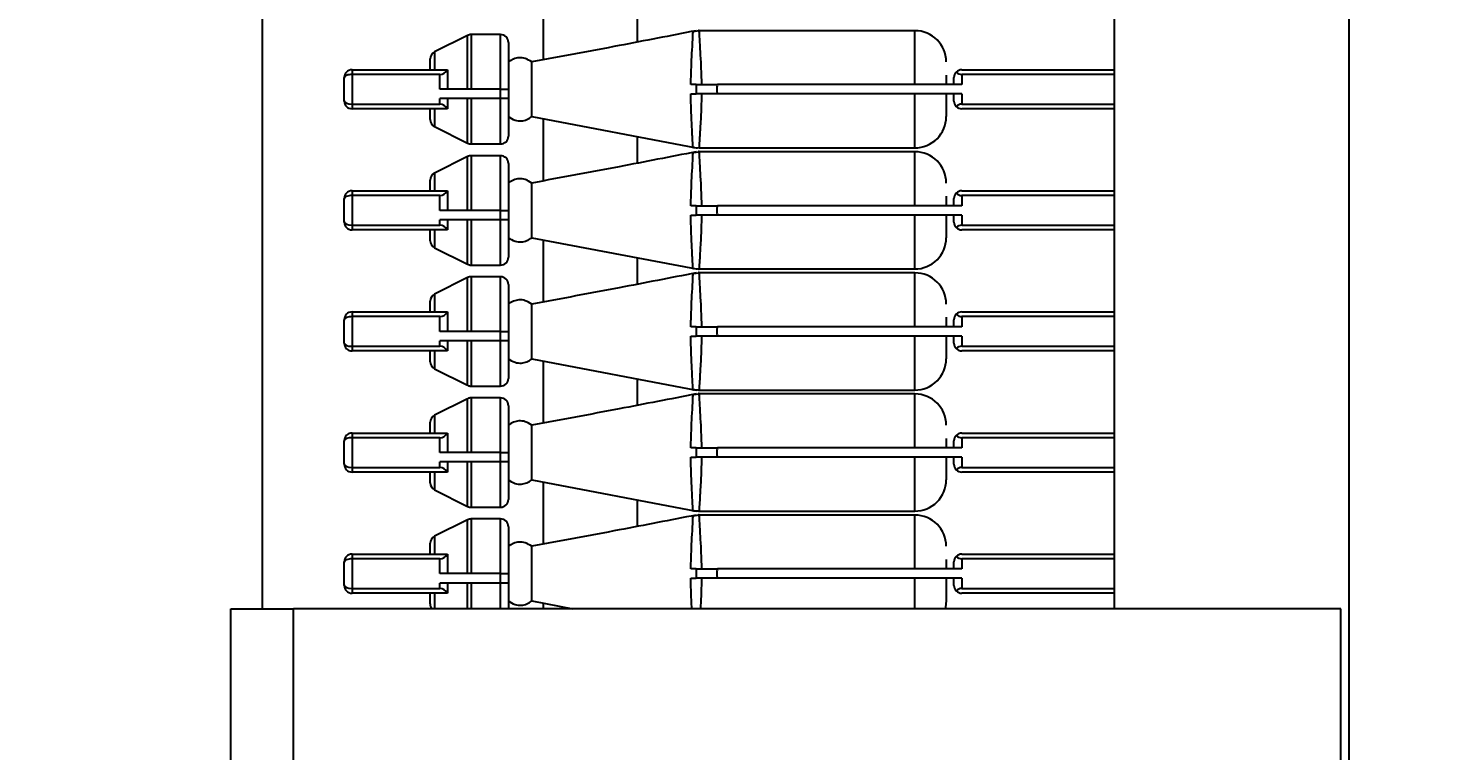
# Model space of a CAD drawing. Header units: millimetres. Extents: x 10 to 584, y 10 to 410.
# Drawn here: x 77.37 to 83.44, y 303.91 to 306.99 of the extents above; entities that cross this region are included whole.
import ezdxf

# ---------------------------------------------------------------- set-up
doc = ezdxf.new("R2010")
doc.units = ezdxf.units.MM
doc.layers.add('2', color=1, linetype='Continuous')
doc.styles.add('SLDTEXTSTYLE0', font='TXT', dxfattribs={"width": 0.7})
doc.dimstyles.new('SLDDIMSTYLE0', dxfattribs={"dimtxt": 3.5, "dimasz": 3.5, "dimexe": 0, "dimexo": 0.0625, "dimgap": 0.875, "dimtad": 1, "dimlfac": 15, "dimrnd": 1e-09, "dimzin": 12, "dimdsep": 46, "dimtxsty": 'SLDTEXTSTYLE0', "dimsah": 1, "dimcen": 0.09, "dimadec": 0, "dimazin": 3, "dimtfac": 1, "dimtofl": 0, "dimtmove": 0, "dimatfit": 3, "dimfxl": 0, "dimfrac": 2, "dimtolj": 1, "dimtzin": 12, "dimarcsym": 0})

# ---------------------------------------------------------------- blocks, each defined once
blk = doc.blocks.new('_D')
at = {"layer": '2', "color": 1}
for p, q in [((167.5018, 346.7783), (43.5018, 346.7783)), ((44.5018, 346.7783), (44.5018, 225.845)), ((181.5762, 225.845), (43.5018, 225.845))]:
    blk.add_line(p, q, dxfattribs=at)
for points in [[(44.5018, 346.7783), (43.9634, 343.2783), (45.0403, 343.2783)], [(44.5018, 225.845), (45.0403, 229.345), (43.9634, 229.345)]]:
    blk.add_solid(points, dxfattribs=at)
at = {"layer": '2', "color": 1, "insert": (39.9901, 278.6627), "char_height": 3.5, "attachment_point": 1, "rotation": 90, "style": 'SLDTEXTSTYLE0'}
blk.add_mtext('1814', dxfattribs=at)

msp = doc.modelspace()

# ---------------------------------------------------------------- linework, layer by layer
at = {"color": 7, "linetype": 'Continuous', "lineweight": 25}
for p, q in [((83.00183, 335.17831), (83.00183, 298.67831)), ((78.36849, 314.51165), (78.36849, 304.51165)), ((82.00183, 314.51165), (82.00183, 304.51165)), ((79.56849, 306.85435), (79.56849, 307.1188)), ((79.96849, 306.92977), (79.96849, 307.0427)), ((79.24479, 306.95813), (79.10359, 306.88753)), ((79.38516, 306.96165), (79.25969, 306.96165)), ((80.20585, 306.9738), (80.20594, 306.9758)), ((80.23141, 306.97733), (80.20619, 306.97392)), ((81.15183, 306.97831), (80.23128, 306.97831)), ((79.41849, 306.92831), (79.41849, 306.72831)), ((79.08516, 306.81165), (79.08516, 306.85771)), ((78.71849, 306.77784), (78.71849, 306.77831)), ((78.71849, 306.67879), (78.71849, 306.77784)), ((78.75183, 306.81165), (78.75183, 306.79165)), ((78.75183, 306.81165), (79.1568, 306.81165)), ((78.75183, 306.79165), (78.75183, 306.66498)), ((79.12625, 306.79165), (78.75183, 306.79165)), ((79.12625, 306.72831), (79.12625, 306.79165)), ((79.1568, 306.81165), (79.15934, 306.81165)), ((79.15934, 306.81165), (79.15958, 306.81145)), ((79.15958, 306.81145), (79.15958, 306.72831)), ((81.31849, 306.74831), (81.31849, 306.77831)), ((81.35183, 306.81165), (82.00183, 306.81165)), ((81.35183, 306.79165), (81.35183, 306.74831)), ((82.00183, 306.79165), (81.35183, 306.79165)), ((79.38516, 306.72831), (79.12625, 306.72831)), ((79.38516, 306.68831), (79.38516, 306.72831)), ((79.38516, 306.72831), (79.41849, 306.72831)), ((79.41849, 306.72831), (79.41849, 306.68831)), ((80.19662, 306.70831), (80.21849, 306.70831)), ((80.21849, 306.74831), (80.19671, 306.74831)), ((80.21849, 306.74831), (80.21849, 306.70831)), ((81.35183, 306.74831), (80.30968, 306.74831)), ((81.35183, 306.70831), (80.30968, 306.70831)), ((81.31849, 306.67831), (81.31849, 306.70831)), ((81.35183, 306.70831), (81.35183, 306.66498)), ((78.71849, 306.67831), (78.71849, 306.67879)), ((78.75183, 306.66498), (79.12625, 306.66498)), ((78.75183, 306.66498), (78.75183, 306.64498)), ((79.1568, 306.64498), (78.75183, 306.64498)), ((79.08516, 306.59892), (79.08516, 306.64498)), ((79.12625, 306.66498), (79.12625, 306.68831)), ((79.38516, 306.68831), (79.12625, 306.68831)), ((79.15934, 306.64498), (79.1568, 306.64498)), ((79.15958, 306.64518), (79.15934, 306.64498)), ((79.15958, 306.68831), (79.15958, 306.64518)), ((79.41849, 306.68831), (79.38516, 306.68831)), ((79.41849, 306.68831), (79.41849, 306.52831)), ((81.35183, 306.66498), (82.00183, 306.66498)), ((82.00183, 306.64498), (81.35183, 306.64498)), ((79.51849, 306.61165), (80.21849, 306.47847)), ((79.56849, 306.33768), (79.56849, 306.60214)), ((79.10359, 306.5691), (79.24479, 306.4985)), ((79.96849, 306.4131), (79.96849, 306.52604)), ((79.25969, 306.49498), (79.38516, 306.49498)), ((80.20585, 306.48275), (80.20594, 306.48082)), ((80.20585, 306.45713), (80.20594, 306.45913)), ((80.23141, 306.46067), (80.20619, 306.45726)), ((80.23128, 306.47831), (81.15183, 306.47831)), ((81.15183, 306.46165), (80.23128, 306.46165)), ((79.24479, 306.44146), (79.10359, 306.37086)), ((79.38516, 306.44498), (79.25969, 306.44498)), ((79.41849, 306.41165), (79.41849, 306.21165)), ((79.08516, 306.29498), (79.08516, 306.34105)), ((78.75183, 306.29498), (78.75183, 306.27498)), ((78.75183, 306.29498), (79.1568, 306.29498)), ((78.75183, 306.27498), (78.75183, 306.14831)), ((79.12625, 306.27498), (78.75183, 306.27498)), ((79.12625, 306.21165), (79.12625, 306.27498)), ((79.1568, 306.29498), (79.15934, 306.29498)), ((79.15934, 306.29498), (79.15958, 306.29478)), ((79.15958, 306.29478), (79.15958, 306.21165)), ((81.35183, 306.29498), (82.00183, 306.29498)), ((81.35183, 306.27498), (81.35183, 306.23165)), ((82.00183, 306.27498), (81.35183, 306.27498)), ((78.71849, 306.26117), (78.71849, 306.26165)), ((78.71849, 306.16212), (78.71849, 306.26117)), ((79.38516, 306.21165), (79.12625, 306.21165)), ((79.38516, 306.17165), (79.38516, 306.21165)), ((79.38516, 306.21165), (79.41849, 306.21165)), ((79.41849, 306.21165), (79.41849, 306.17165)), ((80.21849, 306.23165), (80.19671, 306.23165)), ((80.21849, 306.23165), (80.21849, 306.19165)), ((81.35183, 306.23165), (80.30968, 306.23165)), ((81.31849, 306.23165), (81.31849, 306.26165)), ((78.71849, 306.16165), (78.71849, 306.16212)), ((79.38516, 306.17165), (79.12625, 306.17165)), ((79.12625, 306.14831), (79.12625, 306.17165)), ((79.15958, 306.17165), (79.15958, 306.12852)), ((79.41849, 306.17165), (79.38516, 306.17165)), ((79.41849, 306.17165), (79.41849, 306.01165)), ((80.19662, 306.19165), (80.21849, 306.19165)), ((81.35183, 306.19165), (80.30968, 306.19165)), ((81.31849, 306.16165), (81.31849, 306.19165)), ((81.35183, 306.19165), (81.35183, 306.14831)), ((78.75183, 306.14831), (79.12625, 306.14831)), ((78.75183, 306.14831), (78.75183, 306.12831)), ((79.1568, 306.12831), (78.75183, 306.12831)), ((79.08516, 306.08225), (79.08516, 306.12831)), ((79.15934, 306.12831), (79.1568, 306.12831)), ((79.15958, 306.12852), (79.15934, 306.12831)), ((79.51849, 306.09498), (80.21849, 305.96181)), ((81.35183, 306.14831), (82.00183, 306.14831)), ((82.00183, 306.12831), (81.35183, 306.12831)), ((79.10359, 306.05243), (79.24479, 305.98183)), ((79.56849, 305.82101), (79.56849, 306.08547)), ((79.25969, 305.97831), (79.38516, 305.97831)), ((79.96849, 305.89643), (79.96849, 306.00937)), ((79.24479, 305.92479), (79.10359, 305.85419)), ((79.38516, 305.92831), (79.25969, 305.92831)), ((80.20585, 305.96608), (80.20594, 305.96415)), ((80.20585, 305.94047), (80.20594, 305.94247)), ((80.23141, 305.944), (80.20619, 305.94059)), ((80.23128, 305.96165), (81.15183, 305.96165)), ((81.15183, 305.94498), (80.23128, 305.94498)), ((79.41849, 305.89498), (79.41849, 305.69498)), ((79.08516, 305.77831), (79.08516, 305.82438)), ((78.71849, 305.74451), (78.71849, 305.74498)), ((78.71849, 305.64545), (78.71849, 305.74451)), ((78.75183, 305.77831), (78.75183, 305.75831)), ((78.75183, 305.77831), (79.1568, 305.77831)), ((79.12625, 305.75831), (78.75183, 305.75831)), ((78.75183, 305.75831), (78.75183, 305.63165)), ((79.12625, 305.69498), (79.12625, 305.75831)), ((79.1568, 305.77831), (79.15934, 305.77831)), ((79.15934, 305.77831), (79.15958, 305.77811)), ((79.15958, 305.77811), (79.15958, 305.69498)), ((81.31849, 305.71498), (81.31849, 305.74498)), ((81.35183, 305.77831), (82.00183, 305.77831)), ((82.00183, 305.75831), (81.35183, 305.75831)), ((81.35183, 305.75831), (81.35183, 305.71498)), ((79.38516, 305.69498), (79.12625, 305.69498)), ((79.38516, 305.65498), (79.38516, 305.69498)), ((79.38516, 305.69498), (79.41849, 305.69498)), ((79.41849, 305.69498), (79.41849, 305.65498)), ((80.19662, 305.67498), (80.21849, 305.67498)), ((80.21849, 305.71498), (80.19671, 305.71498)), ((80.21849, 305.71498), (80.21849, 305.67498)), ((81.35183, 305.71498), (80.30968, 305.71498)), ((81.35183, 305.67498), (80.30968, 305.67498)), ((81.31849, 305.64498), (81.31849, 305.67498)), ((81.35183, 305.67498), (81.35183, 305.63165)), ((78.71849, 305.64498), (78.71849, 305.64545)), ((78.75183, 305.63165), (78.75183, 305.61165)), ((78.75183, 305.63165), (79.12625, 305.63165)), ((79.1568, 305.61165), (78.75183, 305.61165)), ((79.08516, 305.56558), (79.08516, 305.61165)), ((79.12625, 305.63165), (79.12625, 305.65498)), ((79.38516, 305.65498), (79.12625, 305.65498)), ((79.15934, 305.61165), (79.1568, 305.61165)), ((79.15958, 305.61185), (79.15934, 305.61165)), ((79.15958, 305.65498), (79.15958, 305.61185)), ((79.41849, 305.65498), (79.38516, 305.65498)), ((79.41849, 305.65498), (79.41849, 305.49498)), ((81.35183, 305.63165), (82.00183, 305.63165)), ((82.00183, 305.61165), (81.35183, 305.61165)), ((79.51849, 305.57832), (80.21849, 305.44514)), ((79.56849, 305.30435), (79.56849, 305.5688)), ((79.10359, 305.53577), (79.24479, 305.46517)), ((79.96849, 305.37977), (79.96849, 305.4927)), ((79.25969, 305.46165), (79.38516, 305.46165)), ((80.20585, 305.44941), (80.20594, 305.44749)), ((80.20585, 305.4238), (80.20594, 305.4258)), ((80.23141, 305.42733), (80.20619, 305.42392)), ((80.23128, 305.44498), (81.15183, 305.44498)), ((81.15183, 305.42831), (80.23128, 305.42831)), ((79.24479, 305.40813), (79.10359, 305.33753)), ((79.38516, 305.41165), (79.25969, 305.41165)), ((79.41849, 305.37831), (79.41849, 305.17831)), ((79.08516, 305.26165), (79.08516, 305.30771)), ((78.75183, 305.26165), (78.75183, 305.24165)), ((78.75183, 305.26165), (79.1568, 305.26165)), ((78.75183, 305.24165), (78.75183, 305.11498)), ((79.12625, 305.24165), (78.75183, 305.24165)), ((79.12625, 305.17831), (79.12625, 305.24165)), ((79.1568, 305.26165), (79.15934, 305.26165)), ((79.15934, 305.26165), (79.15958, 305.26145)), ((79.15958, 305.26145), (79.15958, 305.17831)), ((81.35183, 305.26165), (82.00183, 305.26165)), ((81.35183, 305.24165), (81.35183, 305.19831)), ((82.00183, 305.24165), (81.35183, 305.24165)), ((78.71849, 305.22784), (78.71849, 305.22831)), ((78.71849, 305.12879), (78.71849, 305.22784)), ((79.38516, 305.17831), (79.12625, 305.17831)), ((79.38516, 305.13831), (79.38516, 305.17831)), ((79.38516, 305.17831), (79.41849, 305.17831)), ((79.41849, 305.17831), (79.41849, 305.13831)), ((80.21849, 305.19831), (80.19671, 305.19831)), ((80.21849, 305.19831), (80.21849, 305.15831)), ((81.35183, 305.19831), (80.30968, 305.19831)), ((81.31849, 305.19831), (81.31849, 305.22831)), ((78.71849, 305.12831), (78.71849, 305.12879)), ((79.12625, 305.11498), (79.12625, 305.13831)), ((79.38516, 305.13831), (79.12625, 305.13831)), ((79.15958, 305.13831), (79.15958, 305.09518)), ((79.41849, 305.13831), (79.38516, 305.13831)), ((79.41849, 305.13831), (79.41849, 304.97831)), ((80.19662, 305.15831), (80.21849, 305.15831)), ((81.35183, 305.15831), (80.30968, 305.15831)), ((81.31849, 305.12831), (81.31849, 305.15831)), ((81.35183, 305.15831), (81.35183, 305.11498)), ((78.75183, 305.11498), (78.75183, 305.09498)), ((78.75183, 305.11498), (79.12625, 305.11498)), ((79.1568, 305.09498), (78.75183, 305.09498)), ((79.08516, 305.04892), (79.08516, 305.09498)), ((79.15934, 305.09498), (79.1568, 305.09498)), ((79.15958, 305.09518), (79.15934, 305.09498)), ((79.51849, 305.06165), (80.21849, 304.92847)), ((81.35183, 305.11498), (82.00183, 305.11498)), ((82.00183, 305.09498), (81.35183, 305.09498)), ((79.10359, 305.0191), (79.24479, 304.9485)), ((79.56849, 304.78768), (79.56849, 305.05214)), ((79.25969, 304.94498), (79.38516, 304.94498)), ((79.96849, 304.8631), (79.96849, 304.97604)), ((79.24479, 304.89146), (79.10359, 304.82086)), ((79.38516, 304.89498), (79.25969, 304.89498)), ((80.20585, 304.93275), (80.20594, 304.93082)), ((80.20585, 304.90713), (80.20594, 304.90913)), ((80.23141, 304.91067), (80.20619, 304.90726)), ((80.23128, 304.92831), (81.15183, 304.92831)), ((81.15183, 304.91165), (80.23128, 304.91165)), ((79.41849, 304.86165), (79.41849, 304.66165)), ((79.08516, 304.74498), (79.08516, 304.79105)), ((78.71849, 304.71117), (78.71849, 304.71165)), ((78.71849, 304.61212), (78.71849, 304.71117)), ((78.75183, 304.74498), (78.75183, 304.72498)), ((78.75183, 304.74498), (79.1568, 304.74498)), ((79.12625, 304.72498), (78.75183, 304.72498)), ((78.75183, 304.72498), (78.75183, 304.59831)), ((79.12625, 304.66165), (79.12625, 304.72498)), ((79.1568, 304.74498), (79.15934, 304.74498)), ((79.15934, 304.74498), (79.15958, 304.74478)), ((79.15958, 304.74478), (79.15958, 304.66165)), ((81.31849, 304.68165), (81.31849, 304.71165)), ((81.35183, 304.74498), (82.00183, 304.74498)), ((81.35183, 304.72498), (81.35183, 304.68165)), ((82.00183, 304.72498), (81.35183, 304.72498)), ((79.38516, 304.66165), (79.12625, 304.66165)), ((79.38516, 304.62165), (79.38516, 304.66165)), ((79.38516, 304.66165), (79.41849, 304.66165)), ((79.41849, 304.66165), (79.41849, 304.62165)), ((80.19662, 304.64165), (80.21849, 304.64165)), ((80.21849, 304.68165), (80.19671, 304.68165)), ((80.21849, 304.68165), (80.21849, 304.64165)), ((81.35183, 304.68165), (80.30968, 304.68165)), ((81.35183, 304.64165), (80.30968, 304.64165)), ((81.31849, 304.61165), (81.31849, 304.64165)), ((81.35183, 304.64165), (81.35183, 304.59831)), ((78.71849, 304.61165), (78.71849, 304.61212)), ((78.75183, 304.59831), (78.75183, 304.57831)), ((78.75183, 304.59831), (79.12625, 304.59831)), ((79.1568, 304.57831), (78.75183, 304.57831)), ((79.08516, 304.53225), (79.08516, 304.57831)), ((79.12625, 304.59831), (79.12625, 304.62165)), ((79.38516, 304.62165), (79.12625, 304.62165)), ((79.15934, 304.57831), (79.1568, 304.57831)), ((79.15958, 304.57852), (79.15934, 304.57831)), ((79.15958, 304.62165), (79.15958, 304.57852)), ((79.41849, 304.62165), (79.38516, 304.62165)), ((79.41849, 304.62165), (79.41849, 304.51165)), ((81.35183, 304.59831), (82.00183, 304.59831)), ((82.00183, 304.57831), (81.35183, 304.57831)), ((78.23516, 304.51165), (78.50183, 304.51165)), ((78.23516, 303.17831), (78.23516, 304.51165)), ((82.96849, 304.51165), (78.50183, 304.51165)), ((78.50183, 303.17831), (78.50183, 304.51165)), ((79.51849, 304.54498), (79.69371, 304.51165)), ((79.56849, 304.51165), (79.56849, 304.53547)), ((82.96849, 303.17831), (82.96849, 304.51165))]:
    msp.add_line(p, q, dxfattribs=at)
at = {"color": 59, "linetype": 'Continuous', "lineweight": 25}
for p, q in [((79.24479, 306.72831), (79.24479, 306.95813)), ((79.25969, 306.96165), (79.25969, 306.72831)), ((79.38516, 306.72831), (79.38516, 306.96165)), ((79.10359, 306.88753), (79.10359, 306.81165)), ((79.10359, 306.64498), (79.10359, 306.5691)), ((79.24479, 306.4985), (79.24479, 306.68831)), ((79.25969, 306.68831), (79.25969, 306.49498)), ((79.38516, 306.49498), (79.38516, 306.68831)), ((79.24479, 306.21165), (79.24479, 306.44146)), ((79.25969, 306.44498), (79.25969, 306.21165)), ((79.38516, 306.21165), (79.38516, 306.44498)), ((79.10359, 306.37086), (79.10359, 306.29498)), ((79.24479, 305.98183), (79.24479, 306.17165)), ((79.25969, 306.17165), (79.25969, 305.97831)), ((79.38516, 305.97831), (79.38516, 306.17165)), ((79.10359, 306.12831), (79.10359, 306.05243)), ((79.24479, 305.69498), (79.24479, 305.92479)), ((79.25969, 305.92831), (79.25969, 305.69498)), ((79.38516, 305.69498), (79.38516, 305.92831)), ((79.10359, 305.85419), (79.10359, 305.77831)), ((79.10359, 305.61165), (79.10359, 305.53577)), ((79.24479, 305.46517), (79.24479, 305.65498)), ((79.25969, 305.65498), (79.25969, 305.46165)), ((79.38516, 305.46165), (79.38516, 305.65498)), ((79.24479, 305.17831), (79.24479, 305.40813)), ((79.25969, 305.41165), (79.25969, 305.17831)), ((79.38516, 305.17831), (79.38516, 305.41165)), ((79.10359, 305.33753), (79.10359, 305.26165)), ((79.24479, 304.9485), (79.24479, 305.13831)), ((79.25969, 305.13831), (79.25969, 304.94498)), ((79.38516, 304.94498), (79.38516, 305.13831)), ((79.10359, 305.09498), (79.10359, 305.0191)), ((79.24479, 304.66165), (79.24479, 304.89146)), ((79.25969, 304.89498), (79.25969, 304.66165)), ((79.38516, 304.66165), (79.38516, 304.89498)), ((79.10359, 304.82086), (79.10359, 304.74498)), ((79.10359, 304.57831), (79.10359, 304.51165)), ((79.24479, 304.51165), (79.24479, 304.62165)), ((79.25969, 304.62165), (79.25969, 304.51165)), ((79.38516, 304.51165), (79.38516, 304.62165))]:
    msp.add_line(p, q, dxfattribs=at)
at = {"color": 7, "linetype": 'Continuous', "lineweight": 25, "flags": 128}
msp.add_lwpolyline([(81.28516, 304.54498), (81.2826, 304.51896), (81.28092, 304.51165)], dxfattribs=at)
at = {"color": 7, "linetype": 'Continuous', "lineweight": 25}
for centre, radius, start, end in [((79.25969, 306.92831), 0.03333, 90, 116.565051), ((79.38516, 306.92831), 0.03333, 0, 90), ((81.15183, 306.84498), 0.13333, 0, 89.982121), ((79.11849, 306.85771), 0.03333, 116.565051, 180), ((78.75183, 306.77831), 0.03333, 90, 180), ((79.12625, 306.82498), 0.03333, 270, 336.421822), ((81.35183, 306.77831), 0.03333, 135.572996, 180), ((81.35183, 306.77831), 0.03333, 90, 135.572996), ((81.35183, 306.82498), 0.03333, 224.427004, 270), ((78.75183, 306.67831), 0.03333, 180, 270), ((79.12625, 306.63165), 0.03333, 23.578178, 90), ((81.35183, 306.67831), 0.03333, 180, 224.427004), ((81.35183, 306.63165), 0.03333, 90, 135.572996), ((81.35183, 306.67831), 0.03333, 224.427004, 270), ((79.11849, 306.59892), 0.03333, 180, 243.434949), ((81.15183, 306.61165), 0.13333, 269.982121, 0), ((79.38516, 306.52831), 0.03333, 270, 0), ((79.25969, 306.52831), 0.03333, 243.434949, 270), ((81.15183, 306.32831), 0.13333, 0, 89.982121), ((79.25969, 306.41165), 0.03333, 90, 116.565051), ((79.38516, 306.41165), 0.03333, 0, 90), ((79.11849, 306.34105), 0.03333, 116.565051, 180), ((78.75183, 306.26165), 0.03333, 90, 180), ((79.12625, 306.30831), 0.03333, 270, 336.421822), ((81.35183, 306.26165), 0.03333, 135.572996, 180), ((81.35183, 306.26165), 0.03333, 90, 135.572996), ((81.35183, 306.30831), 0.03333, 224.427004, 270), ((78.75183, 306.16165), 0.03333, 180, 270), ((81.35183, 306.16165), 0.03333, 180, 224.427004), ((79.12625, 306.11498), 0.03333, 23.578178, 90), ((81.15183, 306.09498), 0.13333, 269.982121, 0), ((81.35183, 306.11498), 0.03333, 90, 135.572996), ((81.35183, 306.16165), 0.03333, 224.427004, 270), ((79.11849, 306.08225), 0.03333, 180, 243.434949), ((79.25969, 306.01165), 0.03333, 243.434949, 270), ((79.38516, 306.01165), 0.03333, 270, 0), ((79.25969, 305.89498), 0.03333, 90, 116.565051), ((79.38516, 305.89498), 0.03333, 0, 90), ((81.15183, 305.81165), 0.13333, 0, 89.982121), ((79.11849, 305.82438), 0.03333, 116.565051, 180), ((78.75183, 305.74498), 0.03333, 90, 180), ((79.12625, 305.79165), 0.03333, 270, 336.421822), ((81.35183, 305.74498), 0.03333, 135.572996, 180), ((81.35183, 305.74498), 0.03333, 90, 135.572996), ((81.35183, 305.79165), 0.03333, 224.427004, 270), ((78.75183, 305.64498), 0.03333, 180, 270), ((79.12625, 305.59831), 0.03333, 23.578178, 90), ((81.35183, 305.64498), 0.03333, 180, 224.427004), ((81.35183, 305.59831), 0.03333, 90, 135.572996), ((81.35183, 305.64498), 0.03333, 224.427004, 270), ((79.11849, 305.56558), 0.03333, 180, 243.434949), ((81.15183, 305.57831), 0.13333, 269.982121, 0), ((79.38516, 305.49498), 0.03333, 270, 0), ((79.25969, 305.49498), 0.03333, 243.434949, 270), ((81.15183, 305.29498), 0.13333, 0, 89.982121), ((79.25969, 305.37831), 0.03333, 90, 116.565051), ((79.38516, 305.37831), 0.03333, 0, 90), ((79.11849, 305.30771), 0.03333, 116.565051, 180), ((78.75183, 305.22831), 0.03333, 90, 180), ((79.12625, 305.27498), 0.03333, 270, 336.421822), ((81.35183, 305.22831), 0.03333, 135.572996, 180), ((81.35183, 305.22831), 0.03333, 90, 135.572996), ((81.35183, 305.27498), 0.03333, 224.427004, 270), ((78.75183, 305.12831), 0.03333, 180, 270), ((81.35183, 305.12831), 0.03333, 180, 224.427004), ((79.12625, 305.08165), 0.03333, 23.578178, 90), ((81.15183, 305.06165), 0.13333, 269.982121, 0), ((81.35183, 305.08165), 0.03333, 90, 135.572996), ((81.35183, 305.12831), 0.03333, 224.427004, 270), ((79.11849, 305.04892), 0.03333, 180, 243.434949), ((79.25969, 304.97831), 0.03333, 243.434949, 270), ((79.38516, 304.97831), 0.03333, 270, 0), ((79.25969, 304.86165), 0.03333, 90, 116.565051), ((79.38516, 304.86165), 0.03333, 0, 90), ((81.15183, 304.77831), 0.13333, 0, 89.982121), ((79.11849, 304.79105), 0.03333, 116.565051, 180), ((78.75183, 304.71165), 0.03333, 90, 180), ((79.12625, 304.75831), 0.03333, 270, 336.421822), ((81.35183, 304.71165), 0.03333, 135.572996, 180), ((81.35183, 304.71165), 0.03333, 90, 135.572996), ((81.35183, 304.75831), 0.03333, 224.427004, 270), ((78.75183, 304.61165), 0.03333, 180, 270), ((79.12625, 304.56498), 0.03333, 23.578178, 90), ((81.35183, 304.61165), 0.03333, 180, 224.427004), ((81.35183, 304.56498), 0.03333, 90, 135.572996), ((81.35183, 304.61165), 0.03333, 224.427004, 270), ((79.11849, 304.53225), 0.03333, 180, 218.172708)]:
    msp.add_arc(centre, radius, start, end, dxfattribs=at)
for centre, start_param, end_param in [((78.75183, 306.77784), 1.5707963, 3.1415927), ((78.75183, 306.67879), 3.1415927, 4.712389), ((78.75183, 306.26117), 1.5707963, 3.1415927), ((78.75183, 306.16212), 3.1415927, 4.712389), ((78.75183, 305.74451), 1.5707963, 3.1415927), ((78.75183, 305.64545), 3.1415927, 4.712389), ((78.75183, 305.22784), 1.5707963, 3.1415927), ((78.75183, 305.12879), 3.1415927, 4.712389), ((78.75183, 304.71117), 1.5707963, 3.1415927), ((78.75183, 304.61212), 3.1415927, 4.712389)]:
    msp.add_ellipse(centre, major_axis=(0.03333, 0), ratio=0.4142136, start_param=start_param, end_param=end_param, dxfattribs=at)
for points, knots in [([(80.21849, 306.97816), (80.10924, 306.95685), (79.87591, 306.91135), (79.64257, 306.86802), (79.51849, 306.84498)], [0, 0, 0, 0, 0.4682335, 1, 1, 1, 1]), ([(79.51849, 306.84498), (79.50955, 306.85067), (79.49261, 306.86145), (79.46439, 306.86462), (79.43928, 306.85833), (79.42568, 306.84959), (79.41849, 306.84498)], [0, 0, 0, 0, 0.2916196, 0.55270692, 0.76371042, 1, 1, 1, 1]), ([(79.51849, 306.72831), (79.51849, 306.7436), (79.51849, 306.77418), (79.51849, 306.81273), (79.51849, 306.83964), (79.51849, 306.84314), (79.51849, 306.84488)], [0, 0, 0, 0, 0.2506994, 0.5013989, 0.7520983, 1, 1, 1, 1]), ([(81.28516, 306.7889), (81.28516, 306.78154), (81.28516, 306.77021), (81.28516, 306.754), (81.28516, 306.74831)], [0, 0, 0, 0, 0.6488276, 1, 1, 1, 1]), ([(79.51849, 306.61173), (79.51849, 306.6117), (79.51849, 306.60869), (79.51849, 306.61907), (79.51849, 306.64331), (79.51849, 306.6826), (79.51849, 306.71307), (79.51849, 306.72831)], [0, 0, 0, 0, 0.002411, 0.2518083, 0.5012055, 0.7506028, 1, 1, 1, 1]), ([(80.21849, 306.74831), (80.23075, 306.74831), (80.25527, 306.74831), (80.28872, 306.74831), (80.30673, 306.74831), (80.30968, 306.74831)], [0, 0, 0, 0, 0.4554846, 0.9107025, 1, 1, 1, 1]), ([(80.30968, 306.70831), (80.29424, 306.70831), (80.26333, 306.70831), (80.2336, 306.70831), (80.22024, 306.70831), (80.21849, 306.70831)], [0, 0, 0, 0, 0.46482772, 0.93020447, 1, 1, 1, 1]), ([(81.28516, 306.70831), (81.28516, 306.70341), (81.28516, 306.68241), (81.28516, 306.65563), (81.28516, 306.62048), (81.28516, 306.61529), (81.28516, 306.61165)], [0, 0, 0, 0, 0.0657911, 0.2821103, 0.4967919, 1, 1, 1, 1]), ([(79.41849, 306.61165), (79.42758, 306.60596), (79.44473, 306.59524), (79.47303, 306.59199), (79.49804, 306.59827), (79.51143, 306.60703), (79.51849, 306.61165)], [0, 0, 0, 0, 0.2951594, 0.5571246, 0.7666802, 1, 1, 1, 1]), ([(80.21849, 306.46149), (80.10924, 306.44018), (79.87591, 306.39468), (79.64257, 306.35135), (79.51849, 306.32831)], [0, 0, 0, 0, 0.4682335, 1, 1, 1, 1]), ([(80.20637, 306.48237), (80.2104, 306.48084), (80.21843, 306.47776), (80.22689, 306.47934), (80.23111, 306.48013)], [0, 0, 0, 0, 0.5005037, 1, 1, 1, 1]), ([(79.51849, 306.32831), (79.50955, 306.334), (79.49261, 306.34478), (79.46439, 306.34796), (79.43928, 306.34166), (79.42568, 306.33293), (79.41849, 306.32831)], [0, 0, 0, 0, 0.2916196, 0.55270692, 0.76371042, 1, 1, 1, 1]), ([(79.51849, 306.21165), (79.51849, 306.22694), (79.51849, 306.25751), (79.51849, 306.29607), (79.51849, 306.32297), (79.51849, 306.32647), (79.51849, 306.32821)], [0, 0, 0, 0, 0.2506994, 0.5013989, 0.7520983, 1, 1, 1, 1]), ([(81.28516, 306.27223), (81.28516, 306.26488), (81.28516, 306.25354), (81.28516, 306.23734), (81.28516, 306.23165)], [0, 0, 0, 0, 0.6488276, 1, 1, 1, 1]), ([(79.51849, 306.09507), (79.51849, 306.09504), (79.51849, 306.09202), (79.51849, 306.1024), (79.51849, 306.12664), (79.51849, 306.16593), (79.51849, 306.19641), (79.51849, 306.21165)], [0, 0, 0, 0, 0.002411, 0.2518083, 0.5012055, 0.7506028, 1, 1, 1, 1]), ([(80.21849, 306.23165), (80.23075, 306.23165), (80.25527, 306.23165), (80.28872, 306.23165), (80.30673, 306.23165), (80.30968, 306.23165)], [0, 0, 0, 0, 0.4554846, 0.9107025, 1, 1, 1, 1]), ([(80.30968, 306.19165), (80.29424, 306.19165), (80.26333, 306.19165), (80.2336, 306.19165), (80.22024, 306.19165), (80.21849, 306.19165)], [0, 0, 0, 0, 0.46482772, 0.93020447, 1, 1, 1, 1]), ([(81.28516, 306.19165), (81.28516, 306.18675), (81.28516, 306.16574), (81.28516, 306.13896), (81.28516, 306.10382), (81.28516, 306.09862), (81.28516, 306.09498)], [0, 0, 0, 0, 0.0657911, 0.2821103, 0.4967919, 1, 1, 1, 1]), ([(79.41849, 306.09498), (79.42758, 306.0893), (79.44473, 306.07857), (79.47303, 306.07532), (79.49804, 306.0816), (79.51143, 306.09036), (79.51849, 306.09498)], [0, 0, 0, 0, 0.2951594, 0.5571246, 0.7666802, 1, 1, 1, 1]), ([(80.21849, 305.94482), (80.10924, 305.92352), (79.87591, 305.87802), (79.64257, 305.83469), (79.51849, 305.81165)], [0, 0, 0, 0, 0.4682335, 1, 1, 1, 1]), ([(80.20637, 305.96571), (80.2104, 305.96417), (80.21843, 305.9611), (80.22689, 305.96267), (80.23111, 305.96346)], [0, 0, 0, 0, 0.5005037, 1, 1, 1, 1]), ([(79.51849, 305.81165), (79.50955, 305.81733), (79.49261, 305.82811), (79.46439, 305.83129), (79.43928, 305.82499), (79.42568, 305.81626), (79.41849, 305.81165)], [0, 0, 0, 0, 0.2916196, 0.5527069, 0.7637104, 1, 1, 1, 1]), ([(79.51849, 305.69498), (79.51849, 305.71027), (79.51849, 305.74084), (79.51849, 305.7794), (79.51849, 305.80631), (79.51849, 305.80981), (79.51849, 305.81155)], [0, 0, 0, 0, 0.2506994, 0.5013989, 0.7520983, 1, 1, 1, 1]), ([(81.28516, 305.75557), (81.28516, 305.74821), (81.28516, 305.73687), (81.28516, 305.72067), (81.28516, 305.71498)], [0, 0, 0, 0, 0.6488276, 1, 1, 1, 1]), ([(79.51849, 305.5784), (79.51849, 305.57837), (79.51849, 305.57536), (79.51849, 305.58574), (79.51849, 305.60998), (79.51849, 305.64926), (79.51849, 305.67974), (79.51849, 305.69498)], [0, 0, 0, 0, 0.002411, 0.2518083, 0.5012055, 0.7506028, 1, 1, 1, 1]), ([(80.21849, 305.71498), (80.23075, 305.71498), (80.25527, 305.71498), (80.28872, 305.71498), (80.30673, 305.71498), (80.30968, 305.71498)], [0, 0, 0, 0, 0.4554846, 0.9107025, 1, 1, 1, 1]), ([(80.30968, 305.67498), (80.29424, 305.67498), (80.26333, 305.67498), (80.2336, 305.67498), (80.22024, 305.67498), (80.21849, 305.67498)], [0, 0, 0, 0, 0.46482772, 0.93020447, 1, 1, 1, 1]), ([(81.28516, 305.67498), (81.28516, 305.67008), (81.28516, 305.64907), (81.28516, 305.62229), (81.28516, 305.58715), (81.28516, 305.58196), (81.28516, 305.57831)], [0, 0, 0, 0, 0.06579112, 0.28211026, 0.49679186, 1, 1, 1, 1]), ([(79.41849, 305.57831), (79.42758, 305.57263), (79.44473, 305.5619), (79.47303, 305.55866), (79.49804, 305.56493), (79.51143, 305.5737), (79.51849, 305.57831)], [0, 0, 0, 0, 0.2951594, 0.5571246, 0.7666802, 1, 1, 1, 1]), ([(80.21849, 305.42816), (80.10924, 305.40685), (79.87591, 305.36135), (79.64257, 305.31802), (79.51849, 305.29498)], [0, 0, 0, 0, 0.4682335, 1, 1, 1, 1]), ([(80.20637, 305.44904), (80.2104, 305.4475), (80.21843, 305.44443), (80.22689, 305.446), (80.23111, 305.44679)], [0, 0, 0, 0, 0.5005037, 1, 1, 1, 1]), ([(79.51849, 305.29498), (79.50955, 305.30067), (79.49261, 305.31145), (79.46439, 305.31462), (79.43928, 305.30833), (79.42568, 305.29959), (79.41849, 305.29498)], [0, 0, 0, 0, 0.2916196, 0.5527069, 0.7637104, 1, 1, 1, 1]), ([(79.51849, 305.17831), (79.51849, 305.1936), (79.51849, 305.22418), (79.51849, 305.26273), (79.51849, 305.28964), (79.51849, 305.29314), (79.51849, 305.29488)], [0, 0, 0, 0, 0.2506994, 0.5013989, 0.7520983, 1, 1, 1, 1]), ([(81.28516, 305.2389), (81.28516, 305.23154), (81.28516, 305.22021), (81.28516, 305.204), (81.28516, 305.19831)], [0, 0, 0, 0, 0.6488276, 1, 1, 1, 1]), ([(79.51849, 305.06173), (79.51849, 305.0617), (79.51849, 305.05869), (79.51849, 305.06907), (79.51849, 305.09331), (79.51849, 305.1326), (79.51849, 305.16307), (79.51849, 305.17831)], [0, 0, 0, 0, 0.002411, 0.2518083, 0.5012055, 0.7506028, 1, 1, 1, 1]), ([(80.21849, 305.19831), (80.23075, 305.19831), (80.25527, 305.19831), (80.28872, 305.19831), (80.30673, 305.19831), (80.30968, 305.19831)], [0, 0, 0, 0, 0.4554846, 0.9107025, 1, 1, 1, 1]), ([(80.30968, 305.15831), (80.29424, 305.15831), (80.26333, 305.15831), (80.2336, 305.15831), (80.22024, 305.15831), (80.21849, 305.15831)], [0, 0, 0, 0, 0.4648277, 0.9302045, 1, 1, 1, 1]), ([(81.28516, 305.15831), (81.28516, 305.15341), (81.28516, 305.13241), (81.28516, 305.10563), (81.28516, 305.07048), (81.28516, 305.06529), (81.28516, 305.06165)], [0, 0, 0, 0, 0.06579112, 0.28211026, 0.49679186, 1, 1, 1, 1]), ([(79.41849, 305.06165), (79.42758, 305.05596), (79.44473, 305.04524), (79.47303, 305.04199), (79.49804, 305.04827), (79.51143, 305.05703), (79.51849, 305.06165)], [0, 0, 0, 0, 0.2951594, 0.5571246, 0.7666802, 1, 1, 1, 1]), ([(80.21849, 304.91149), (80.10924, 304.89018), (79.87591, 304.84468), (79.64257, 304.80135), (79.51849, 304.77831)], [0, 0, 0, 0, 0.4682335, 1, 1, 1, 1]), ([(80.20637, 304.93237), (80.2104, 304.93084), (80.21843, 304.92776), (80.22689, 304.92934), (80.23111, 304.93013)], [0, 0, 0, 0, 0.5005037, 1, 1, 1, 1]), ([(79.51849, 304.77831), (79.50955, 304.784), (79.49261, 304.79478), (79.46439, 304.79796), (79.43928, 304.79166), (79.42568, 304.78293), (79.41849, 304.77831)], [0, 0, 0, 0, 0.2916196, 0.5527069, 0.7637104, 1, 1, 1, 1]), ([(79.51849, 304.66165), (79.51849, 304.67694), (79.51849, 304.70751), (79.51849, 304.74607), (79.51849, 304.77297), (79.51849, 304.77647), (79.51849, 304.77821)], [0, 0, 0, 0, 0.2506994, 0.5013989, 0.7520983, 1, 1, 1, 1]), ([(81.28516, 304.72223), (81.28516, 304.71488), (81.28516, 304.70354), (81.28516, 304.68734), (81.28516, 304.68165)], [0, 0, 0, 0, 0.6488276, 1, 1, 1, 1]), ([(79.51849, 304.54507), (79.51849, 304.54504), (79.51849, 304.54202), (79.51849, 304.5524), (79.51849, 304.57664), (79.51849, 304.61593), (79.51849, 304.64641), (79.51849, 304.66165)], [0, 0, 0, 0, 0.002411, 0.2518083, 0.5012055, 0.7506028, 1, 1, 1, 1]), ([(80.21849, 304.68165), (80.23075, 304.68165), (80.25527, 304.68165), (80.28872, 304.68165), (80.30673, 304.68165), (80.30968, 304.68165)], [0, 0, 0, 0, 0.4554846, 0.9107025, 1, 1, 1, 1]), ([(80.30968, 304.64165), (80.29424, 304.64165), (80.26333, 304.64165), (80.2336, 304.64165), (80.22024, 304.64165), (80.21849, 304.64165)], [0, 0, 0, 0, 0.4648277, 0.9302045, 1, 1, 1, 1]), ([(81.28516, 304.64165), (81.28516, 304.63675), (81.28516, 304.61574), (81.28516, 304.58896), (81.28516, 304.55382), (81.28516, 304.54862), (81.28516, 304.54498)], [0, 0, 0, 0, 0.06579112, 0.28211026, 0.49679186, 1, 1, 1, 1]), ([(79.41849, 304.54498), (79.42758, 304.5393), (79.44473, 304.52857), (79.47303, 304.52532), (79.49804, 304.5316), (79.51143, 304.54036), (79.51849, 304.54498)], [0, 0, 0, 0, 0.2951594, 0.5571246, 0.7666802, 1, 1, 1, 1])]:
    msp.add_open_spline(points, degree=3, knots=knots, dxfattribs=at)
at = {"color": 59, "linetype": 'Continuous', "lineweight": 25}
for points, knots in [([(80.19671, 306.74831), (80.19687, 306.75935), (80.19733, 306.79079), (80.19945, 306.84462), (80.20266, 306.90708), (80.20547, 306.96172), (80.20572, 306.9695), (80.20585, 306.9738)], [0, 0, 0, 0, 0.07522323, 0.21420289, 0.39996089, 0.66787957, 1, 1, 1, 1]), ([(80.23128, 306.97831), (80.23128, 306.97831), (80.23068, 306.98761), (80.23153, 306.97051), (80.23238, 306.95341)], [0, 0, 0, 0, 0.0001642, 1, 1, 1, 1]), ([(80.23128, 306.97828), (80.23128, 306.97829), (80.23068, 306.98761), (80.23153, 306.9705), (80.23238, 306.95341)], [0, 0, 0, 0, 0.0012234, 1, 1, 1, 1]), ([(80.23128, 306.97828), (80.23128, 306.97829), (80.23068, 306.98761), (80.23192, 306.96123), (80.23461, 306.912), (80.2381, 306.85046), (80.24072, 306.79578), (80.24137, 306.76168), (80.24162, 306.74831)], [0, 0, 0, 0, 0.0004232, 0.3459713, 0.6013587, 0.7780107, 0.9130229, 1, 1, 1, 1]), ([(80.23128, 306.97828), (80.23128, 306.97829), (80.23068, 306.98761), (80.23153, 306.9705), (80.23238, 306.95341)], [0, 0, 0, 0, 0.0012234, 1, 1, 1, 1]), ([(81.15183, 306.74831), (81.15183, 306.76339), (81.15183, 306.79955), (81.15183, 306.85611), (81.15183, 306.91692), (81.15183, 306.96753), (81.15183, 306.97452), (81.15183, 306.97831)], [0, 0, 0, 0, 0.0982685, 0.2356394, 0.4182639, 0.6841567, 1, 1, 1, 1]), ([(80.20594, 306.48082), (80.20594, 306.48079), (80.20634, 306.47132), (80.20487, 306.49653), (80.20212, 306.54673), (80.19944, 306.59813), (80.19719, 306.65915), (80.19681, 306.69156), (80.19662, 306.70831)], [0, 0, 0, 0, 0.0010478, 0.3924238, 0.5418725, 0.7850634, 0.8888566, 1, 1, 1, 1]), ([(80.24175, 306.70831), (80.24174, 306.70775), (80.24161, 306.68849), (80.24084, 306.65375), (80.23818, 306.59214), (80.2353, 306.54307), (80.23225, 306.49119), (80.23169, 306.48372), (80.23128, 306.47832)], [0, 0, 0, 0, 0.0036336, 0.1247433, 0.2288001, 0.4680545, 0.614938, 1, 1, 1, 1]), ([(81.15183, 306.47831), (81.15183, 306.48356), (81.15183, 306.49128), (81.15183, 306.54464), (81.15183, 306.59654), (81.15183, 306.65597), (81.15183, 306.69016), (81.15183, 306.70831)], [0, 0, 0, 0, 0.3773035, 0.5553663, 0.7769376, 0.8815574, 1, 1, 1, 1]), ([(80.19671, 306.23165), (80.19687, 306.24269), (80.19733, 306.27413), (80.19945, 306.32796), (80.20266, 306.39041), (80.20547, 306.44506), (80.20572, 306.45283), (80.20585, 306.45713)], [0, 0, 0, 0, 0.07522323, 0.21420289, 0.39996089, 0.66787957, 1, 1, 1, 1]), ([(80.23128, 306.46161), (80.23128, 306.46162), (80.23068, 306.47094), (80.23192, 306.44457), (80.23461, 306.39534), (80.2381, 306.33379), (80.24072, 306.27912), (80.24137, 306.24501), (80.24162, 306.23165)], [0, 0, 0, 0, 0.0004232, 0.3459713, 0.6013587, 0.7780107, 0.9130229, 1, 1, 1, 1]), ([(80.23128, 306.46161), (80.23128, 306.46162), (80.23068, 306.47094), (80.23153, 306.45384), (80.23238, 306.43675)], [0, 0, 0, 0, 0.0012234, 1, 1, 1, 1]), ([(80.23128, 306.46161), (80.23128, 306.46162), (80.23068, 306.47094), (80.23153, 306.45384), (80.23238, 306.43675)], [0, 0, 0, 0, 0.0012234, 1, 1, 1, 1]), ([(81.15183, 306.23165), (81.15183, 306.24673), (81.15183, 306.28288), (81.15183, 306.33944), (81.15183, 306.40025), (81.15183, 306.45086), (81.15183, 306.45785), (81.15183, 306.46165)], [0, 0, 0, 0, 0.0982685, 0.2356394, 0.4182639, 0.6841567, 1, 1, 1, 1]), ([(80.20594, 305.96415), (80.20594, 305.96413), (80.20634, 305.95466), (80.20487, 305.97986), (80.20212, 306.03007), (80.19944, 306.08146), (80.19719, 306.14249), (80.19681, 306.17489), (80.19662, 306.19165)], [0, 0, 0, 0, 0.0010478, 0.3924238, 0.5418725, 0.7850634, 0.8888566, 1, 1, 1, 1]), ([(80.24175, 306.19165), (80.24174, 306.19109), (80.24161, 306.17182), (80.24084, 306.13706), (80.23818, 306.07556), (80.23526, 306.02572), (80.23238, 305.97694), (80.23087, 305.95241), (80.23128, 305.96167), (80.23128, 305.96169)], [0, 0, 0, 0, 0.00363148, 0.12467002, 0.22866573, 0.46777964, 0.61457683, 0.99946951, 1, 1, 1, 1]), ([(81.15183, 305.96165), (81.15183, 305.96689), (81.15183, 305.97461), (81.15183, 306.02798), (81.15183, 306.07987), (81.15183, 306.1393), (81.15183, 306.17349), (81.15183, 306.19165)], [0, 0, 0, 0, 0.3773035, 0.5553663, 0.7769376, 0.8815574, 1, 1, 1, 1]), ([(80.19671, 305.71498), (80.19687, 305.72602), (80.19733, 305.75746), (80.19945, 305.81129), (80.20266, 305.87375), (80.20547, 305.92839), (80.20572, 305.93616), (80.20585, 305.94047)], [0, 0, 0, 0, 0.07522323, 0.21420289, 0.39996089, 0.66787957, 1, 1, 1, 1]), ([(80.23128, 305.94498), (80.23128, 305.94498), (80.23068, 305.95428), (80.23153, 305.93718), (80.23238, 305.92008)], [0, 0, 0, 0, 0.0001642, 1, 1, 1, 1]), ([(80.23128, 305.94498), (80.23128, 305.94498), (80.23068, 305.95428), (80.23153, 305.93718), (80.23238, 305.92008)], [0, 0, 0, 0, 0.0001642, 1, 1, 1, 1]), ([(80.23128, 305.94495), (80.23128, 305.94496), (80.23068, 305.95428), (80.23192, 305.9279), (80.23461, 305.87867), (80.2381, 305.81713), (80.24072, 305.76245), (80.24137, 305.72834), (80.24162, 305.71498)], [0, 0, 0, 0, 0.0004232, 0.3459713, 0.6013587, 0.7780107, 0.9130229, 1, 1, 1, 1]), ([(81.15183, 305.71498), (81.15183, 305.73006), (81.15183, 305.76622), (81.15183, 305.82277), (81.15183, 305.88359), (81.15183, 305.93419), (81.15183, 305.94118), (81.15183, 305.94498)], [0, 0, 0, 0, 0.09826854, 0.23563942, 0.41826385, 0.68415667, 1, 1, 1, 1]), ([(80.20594, 305.44749), (80.20594, 305.44746), (80.20634, 305.43799), (80.20487, 305.46319), (80.20212, 305.5134), (80.19944, 305.56479), (80.19719, 305.62582), (80.19681, 305.65822), (80.19662, 305.67498)], [0, 0, 0, 0, 0.0010478, 0.3924238, 0.5418725, 0.7850634, 0.8888566, 1, 1, 1, 1]), ([(80.24175, 305.67498), (80.24174, 305.67442), (80.24161, 305.65515), (80.24084, 305.62039), (80.23818, 305.55889), (80.23526, 305.50905), (80.23238, 305.46028), (80.23087, 305.43574), (80.23128, 305.44501), (80.23128, 305.44502)], [0, 0, 0, 0, 0.0036315, 0.12467, 0.2286657, 0.4677796, 0.6145768, 0.9994695, 1, 1, 1, 1]), ([(81.15183, 305.44498), (81.15183, 305.45023), (81.15183, 305.45795), (81.15183, 305.51131), (81.15183, 305.56321), (81.15183, 305.62264), (81.15183, 305.65683), (81.15183, 305.67498)], [0, 0, 0, 0, 0.3773035, 0.5553663, 0.7769376, 0.8815574, 1, 1, 1, 1]), ([(80.19671, 305.19831), (80.19687, 305.20935), (80.19733, 305.24079), (80.19945, 305.29462), (80.20266, 305.35708), (80.20547, 305.41172), (80.20572, 305.4195), (80.20585, 305.4238)], [0, 0, 0, 0, 0.0752232, 0.2142029, 0.3999609, 0.6678796, 1, 1, 1, 1]), ([(80.23128, 305.42831), (80.23128, 305.42831), (80.23068, 305.43761), (80.23153, 305.42051), (80.23238, 305.40341)], [0, 0, 0, 0, 0.0001642, 1, 1, 1, 1]), ([(80.23128, 305.42828), (80.23128, 305.42829), (80.23068, 305.43761), (80.23153, 305.4205), (80.23238, 305.40341)], [0, 0, 0, 0, 0.0012234, 1, 1, 1, 1]), ([(80.23128, 305.42828), (80.23128, 305.42829), (80.23068, 305.43761), (80.23192, 305.41123), (80.23461, 305.362), (80.2381, 305.30046), (80.24072, 305.24578), (80.24137, 305.21168), (80.24162, 305.19831)], [0, 0, 0, 0, 0.0004232, 0.3459713, 0.6013587, 0.7780107, 0.9130229, 1, 1, 1, 1]), ([(81.15183, 305.19831), (81.15183, 305.21339), (81.15183, 305.24955), (81.15183, 305.30611), (81.15183, 305.36692), (81.15183, 305.41753), (81.15183, 305.42452), (81.15183, 305.42831)], [0, 0, 0, 0, 0.0982685, 0.2356394, 0.4182639, 0.6841567, 1, 1, 1, 1]), ([(80.20594, 304.93082), (80.20594, 304.93079), (80.20634, 304.92132), (80.20487, 304.94653), (80.20212, 304.99673), (80.19944, 305.04813), (80.19719, 305.10915), (80.19681, 305.14156), (80.19662, 305.15831)], [0, 0, 0, 0, 0.0010478, 0.3924238, 0.5418725, 0.7850634, 0.8888566, 1, 1, 1, 1]), ([(80.24175, 305.15831), (80.24174, 305.15775), (80.24161, 305.13849), (80.24084, 305.10373), (80.23818, 305.04223), (80.23526, 304.99238), (80.23238, 304.94361), (80.23087, 304.91907), (80.23128, 304.92834), (80.23128, 304.92835)], [0, 0, 0, 0, 0.00363148, 0.12467002, 0.22866573, 0.46777964, 0.61457683, 0.99946951, 1, 1, 1, 1]), ([(81.15183, 304.92831), (81.15183, 304.93356), (81.15183, 304.94128), (81.15183, 304.99464), (81.15183, 305.04654), (81.15183, 305.10597), (81.15183, 305.14016), (81.15183, 305.15831)], [0, 0, 0, 0, 0.3773035, 0.5553663, 0.7769376, 0.8815574, 1, 1, 1, 1]), ([(80.19671, 304.68165), (80.19687, 304.69269), (80.19733, 304.72413), (80.19945, 304.77796), (80.20266, 304.84041), (80.20547, 304.89506), (80.20572, 304.90283), (80.20585, 304.90713)], [0, 0, 0, 0, 0.0752232, 0.2142029, 0.3999609, 0.6678796, 1, 1, 1, 1]), ([(80.23128, 304.91164), (80.23128, 304.91164), (80.23068, 304.92095), (80.23192, 304.89456), (80.23461, 304.84534), (80.2381, 304.78379), (80.24072, 304.72912), (80.24137, 304.69501), (80.24162, 304.68165)], [0, 0, 0, 0, 0.0000568, 0.3457315, 0.6012125, 0.7779294, 0.912991, 1, 1, 1, 1]), ([(80.23128, 304.91161), (80.23128, 304.91162), (80.23068, 304.92094), (80.23153, 304.90384), (80.23238, 304.88675)], [0, 0, 0, 0, 0.0012234, 1, 1, 1, 1]), ([(81.15183, 304.68165), (81.15183, 304.69673), (81.15183, 304.73288), (81.15183, 304.78944), (81.15183, 304.85025), (81.15183, 304.90086), (81.15183, 304.90785), (81.15183, 304.91165)], [0, 0, 0, 0, 0.0982685, 0.2356394, 0.4182639, 0.6841567, 1, 1, 1, 1]), ([(80.20065, 304.51165), (80.20003, 304.52373), (80.1989, 304.54561), (80.19718, 304.59278), (80.19681, 304.62499), (80.19662, 304.64165)], [0, 0, 0, 0, 0.3733485, 0.6759593, 1, 1, 1, 1]), ([(80.24175, 304.64165), (80.24174, 304.64109), (80.24161, 304.62182), (80.24085, 304.58749), (80.2389, 304.54159), (80.23776, 304.52176), (80.23718, 304.51165)], [0, 0, 0, 0, 0.010778, 0.3700119, 0.6786639, 1, 1, 1, 1]), ([(81.15183, 304.51165), (81.15183, 304.52247), (81.15183, 304.54339), (81.15183, 304.58961), (81.15183, 304.6236), (81.15183, 304.64165)], [0, 0, 0, 0, 0.3348765, 0.64683, 1, 1, 1, 1])]:
    msp.add_open_spline(points, degree=3, knots=knots, dxfattribs=at)
at = {"color": 7, "linetype": 'Continuous', "lineweight": 25}
for points in [[(80.30968, 306.74831), (80.30818, 306.74165), (80.30519, 306.72831), (80.30818, 306.71498), (80.30968, 306.70831)], [(80.30968, 306.23165), (80.30818, 306.22498), (80.30519, 306.21165), (80.30818, 306.19831), (80.30968, 306.19165)], [(80.30968, 305.71498), (80.30818, 305.70831), (80.30519, 305.69498), (80.30818, 305.68165), (80.30968, 305.67498)], [(80.30968, 305.19831), (80.30818, 305.19165), (80.30519, 305.17831), (80.30818, 305.16498), (80.30968, 305.15831)], [(80.30968, 304.68165), (80.30818, 304.67498), (80.30519, 304.66165), (80.30818, 304.64831), (80.30968, 304.64165)]]:
    msp.add_open_spline(points, degree=3, dxfattribs=at)

# ---------------------------------------------------------------- dimensions: what is measured, and where the dimension line sits
at = {"layer": '2', "color": 1}
dim = msp.add_linear_dim(base=(44.50183, 225.84498), p1=(168.50183, 346.77832), p2=(182.57616, 225.84498), angle=90, dimstyle='SLDDIMSTYLE0', dxfattribs=at)
dim.commit()
dim.dimension.update_dxf_attribs({"geometry": '_D', "text_midpoint": (44.50183, 284.48628), "dimtype": 160})

doc.saveas('drawing.dxf')
